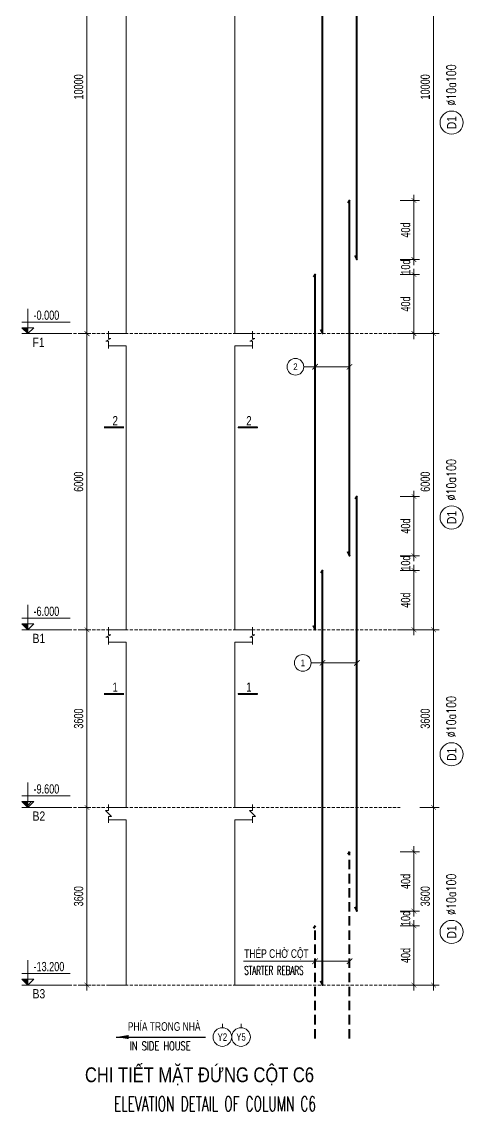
# Model space of a CAD drawing. Header units: millimetres. Extents: x 415878 to 795945, y 85573 to 378758.
# Drawn here: x 476186 to 485136, y 85573 to 107649 of the extents above; entities that cross this region are included whole.
import ezdxf
from ezdxf.enums import TextEntityAlignment as Align

# ---------------------------------------------------------------- set-up
doc = ezdxf.new("R2010")
doc.units = ezdxf.units.MM
for name, pattern in [('CENTER2', [1.125, 0.75, -0.125, 0.125, -0.125]), ('DASHED2', [9.524999999999999, 6.35, -3.175]), ('HIDDEN', [9.524999999999999, 6.35, -3.175])]:
    doc.linetypes.add(name, pattern=pattern)
doc.layers.get('0').update_dxf_attribs({"lineweight": 20})
doc.layers.get('Defpoints').update_dxf_attribs({"color": 151, "lineweight": 9})
for name, color, linetype, lineweight in [('NDC_S_ANNO', 7, 'Continuous', 20), ('NDC_S_AXIS', 5, 'CENTER2', 13), ('NDC_S_CONTINUOUS', 3, 'Continuous', 20), ('NDC_S_DIM', 1, 'Continuous', 15), ('NDC_S_ENG TEXT', 2, 'Continuous', 20), ('NDC_S_ENG TITLE', 3, 'Continuous', 20), ('NDC_S_HATCH MATERIAL', 8, 'Continuous', 13), ('NDC_S_LEADER', 1, 'Continuous', 15), ('NDC_S_LEVEL TEXT', 7, 'Continuous', 20), ('NDC_S_REBAR NO.', 7, 'Continuous', 20), ('NDC_S_REBAR NO. BOX', 1, 'Continuous', 9), ('NDC_S_STIRRUP', 4, 'Continuous', 40), ('NDC_S_SYMBOL', 1, 'Continuous', 15), ('NDC_S_TEXT SYMBOL', 7, 'Continuous', 20), ('NDC_S_VN TEXT', 7, 'Continuous', 20)]:
    doc.layers.add(name, color=color, linetype=linetype, lineweight=lineweight)
doc.styles.add('NDC_ANNO', font='', dxfattribs={"width": 0.8})
doc.styles.add('NDC_ARIAL', font='arial.ttf', dxfattribs={"width": 0.85})
doc.styles.add('NDC_DIM', font='', dxfattribs={"width": 0.75})
doc.styles.add('NDC_ROMANS', font='romans.shx', dxfattribs={"width": 0.7})
doc.styles.add('NDC_VIE TXT', font='arial.ttf', dxfattribs={"width": 0.8})
doc.styles.get('NDC_ANNO').set_extended_font_data('Dotum')
doc.styles.get('NDC_DIM').set_extended_font_data('Dotum')
doc.dimstyles.new('A2-NDC_1-25', dxfattribs={"dimscale": 25, "dimtxt": 2.2, "dimasz": 1, "dimexe": 1, "dimexo": 0, "dimgap": 1, "dimtad": 1, "dimdec": 0, "dimdsep": 46, "dimtxsty": 'NDC_ARIAL', "dimblk": 'DIMMARK', "dimcen": 49999.93899508043, "dimdle": 1.5, "dimclrd": 1, "dimclre": 1, "dimclrt": 3, "dimadec": 0, "dimazin": 0, "dimtfac": 1, "dimtdec": 0, "dimtix": 1, "dimtmove": 2, "dimatfit": 3, "dimfxl": 1, "dimarcsym": 0})
doc.dimstyles.new('NDC_dim_75', dxfattribs={"dimscale": 75, "dimtxt": 2.5, "dimasz": 1.5, "dimexe": 1.5, "dimexo": 2.5, "dimgap": 1, "dimtad": 1, "dimdec": 0, "dimzin": 0, "dimdsep": 46, "dimtxsty": 'NDC_DIM', "dimblk": 'DIMMARK', "dimcen": 0.09, "dimdle": 1.2, "dimclrd": 1, "dimclre": 1, "dimclrt": 3, "dimadec": 0, "dimazin": 0, "dimtfac": 1, "dimtdec": 0, "dimtix": 1, "dimtofl": 0, "dimtmove": 0, "dimatfit": 3, "dimfxl": 8, "dimfxlon": 1, "dimtolj": 1, "dimtzin": 0, "dimarcsym": 0})

# ---------------------------------------------------------------- blocks, each defined once
blk = doc.blocks.new('*U25')
at = {"layer": 'NDC_S_ANNO', "color": 0, "linetype": 'ByBlock', "lineweight": -2}
blk.add_line((-4.357142640116527, 0.002997111644365447), (1.000000217026004, 0.002999782974066001), dxfattribs=at)
at = {"layer": 'NDC_S_ANNO', "ltscale": 0.005, "const_width": 0.5}
blk.add_lwpolyline([(1.000000217026004, 0.002999782974066001), (-4.357142640116527, 0.002997111644365447)], dxfattribs=at)
at = {"layer": 'NDC_S_TEXT SYMBOL', "linetype": 'ByBlock', "lineweight": -2, "style": 'NDC_ANNO', "width": 0.8}
blk.add_attdef('DETAIL', text='', height=2.5, dxfattribs=at).set_placement((-0.635006858396082, 1.824862175366434), align=Align.MIDDLE_RIGHT)
blk = doc.blocks.new('*U26')
at = {"layer": 'NDC_S_ANNO', "color": 0, "linetype": 'ByBlock', "lineweight": -2}
blk.add_line((1.000000217026004, 0.002997111644368654), (-4.357142640116527, 0.002999782974062794), dxfattribs=at)
at = {"layer": 'NDC_S_ANNO', "ltscale": 0.005, "const_width": 0.5}
blk.add_lwpolyline([(1.000000217026004, 0.002999782974066001), (-4.357142640116527, 0.002997111644365447)], dxfattribs=at)
at = {"layer": 'NDC_S_TEXT SYMBOL', "linetype": 'ByBlock', "lineweight": -2, "style": 'NDC_ANNO', "width": 0.8}
blk.add_attdef('DETAIL', text='', height=2.5, dxfattribs=at).set_placement((-0.635006858396082, 1.824862175366434), align=Align.MIDDLE_RIGHT)
blk = doc.blocks.new('DIMMARK')
at = {"layer": 'NDC_S_DIM', "color": 1}
blk.add_line((-1.5, 0), (1, 0), dxfattribs=at)
at = {"layer": 'NDC_S_DIM', "color": 2, "const_width": 0.1}
blk.add_lwpolyline([(-0.4242640687119285, -0.4242640687119285), (0.4242640687119285, 0.4242640687119285)], dxfattribs=at)
blk = doc.blocks.new('*D662')
at = {"layer": 'Defpoints', "color": 0, "transparency": 16777216}
for p in [(477507.7895049948, 91729.3984995191), (477726.3942540941, 91729.3984995191), (477780.6912008106, 88129.39849951907)]:
    blk.add_point(p, dxfattribs=at)
at = {"layer": 'NDC_S_HATCH MATERIAL', "color": 1, "lineweight": -2, "transparency": 16777216}
for p, q in [((477538.8942540941, 91729.3984995191), (477395.2895049948, 91729.3984995191)), ((477507.7895049948, 88241.89849951907), (477507.7895049948, 91616.8984995191)), ((477593.1912008106, 88129.39849951907), (477395.2895049948, 88129.39849951907))]:
    blk.add_line(p, q, dxfattribs=at)
at = {"layer": 'NDC_S_HATCH MATERIAL', "color": 1, "lineweight": -2, "transparency": 16777216, "xscale": 112.5, "yscale": 112.5, "zscale": 112.5}
for p, rotation in [((477507.7895049948, 91729.3984995191), 90), ((477507.7895049948, 88129.39849951907), 270)]:
    blk.add_blockref('DIMMARK', p, dxfattribs=dict(at, rotation=rotation))
at = {"layer": 'NDC_S_HATCH MATERIAL', "color": 3, "transparency": 16777216, "insert": (477339.0395049948, 89929.39849951916), "char_height": 187.5, "attachment_point": 5, "rotation": 90, "style": 'NDC_DIM'}
blk.add_mtext('\\A1;3600', dxfattribs=at)
blk = doc.blocks.new('*D663')
at = {"layer": 'Defpoints', "color": 0, "transparency": 16777216}
for p in [(477507.789504995, 95329.39849951907), (477726.3942540941, 95329.39849951907), (477726.3942540941, 91729.3984995191)]:
    blk.add_point(p, dxfattribs=at)
at = {"layer": 'NDC_S_HATCH MATERIAL', "color": 1, "lineweight": -2, "transparency": 16777216}
for p, q in [((477538.8942540941, 95329.39849951907), (477395.289504995, 95329.39849951907)), ((477507.789504995, 91841.8984995191), (477507.789504995, 95216.89849951907)), ((477538.8942540941, 91729.3984995191), (477395.289504995, 91729.3984995191))]:
    blk.add_line(p, q, dxfattribs=at)
at = {"layer": 'NDC_S_HATCH MATERIAL', "color": 1, "lineweight": -2, "transparency": 16777216, "xscale": 112.5, "yscale": 112.5, "zscale": 112.5}
for p, rotation in [((477507.789504995, 95329.39849951907), 90), ((477507.789504995, 91729.3984995191), 270)]:
    blk.add_blockref('DIMMARK', p, dxfattribs=dict(at, rotation=rotation))
at = {"layer": 'NDC_S_HATCH MATERIAL', "color": 3, "transparency": 16777216, "insert": (477339.039504995, 93529.39849951916), "char_height": 187.5, "attachment_point": 5, "rotation": 90, "style": 'NDC_DIM'}
blk.add_mtext('\\A1;3600', dxfattribs=at)
blk = doc.blocks.new('*D664')
at = {"layer": 'Defpoints', "color": 0, "transparency": 16777216}
for p in [(477507.7895049953, 101329.3984995191), (477726.3942540941, 101329.3984995191), (477726.3942540941, 95329.39849951907)]:
    blk.add_point(p, dxfattribs=at)
at = {"layer": 'NDC_S_HATCH MATERIAL', "color": 1, "lineweight": -2, "transparency": 16777216}
for p, q in [((477538.8942540941, 101329.3984995191), (477395.2895049953, 101329.3984995191)), ((477507.7895049953, 95441.89849951907), (477507.7895049953, 101216.8984995191)), ((477538.8942540941, 95329.39849951907), (477395.2895049953, 95329.39849951907))]:
    blk.add_line(p, q, dxfattribs=at)
at = {"layer": 'NDC_S_HATCH MATERIAL', "color": 1, "lineweight": -2, "transparency": 16777216, "xscale": 112.5, "yscale": 112.5, "zscale": 112.5}
for p, rotation in [((477507.7895049953, 101329.3984995191), 90), ((477507.7895049953, 95329.39849951907), 270)]:
    blk.add_blockref('DIMMARK', p, dxfattribs=dict(at, rotation=rotation))
at = {"layer": 'NDC_S_HATCH MATERIAL', "color": 3, "transparency": 16777216, "insert": (477339.0395049953, 98329.39849951914), "char_height": 187.5, "attachment_point": 5, "rotation": 90, "style": 'NDC_DIM'}
blk.add_mtext('\\A1;6000', dxfattribs=at)
blk = doc.blocks.new('*D665')
at = {"layer": 'Defpoints', "color": 0, "transparency": 16777216}
for p in [(477507.7895049955, 111329.3984995192), (477726.3942540944, 111329.3984995192), (477726.3942540941, 101329.3984995191)]:
    blk.add_point(p, dxfattribs=at)
at = {"layer": 'NDC_S_HATCH MATERIAL', "color": 1, "lineweight": -2, "transparency": 16777216}
for p, q in [((477538.8942540944, 111329.3984995192), (477395.2895049955, 111329.3984995192)), ((477507.7895049955, 101441.8984995191), (477507.7895049955, 111216.8984995192)), ((477538.8942540941, 101329.3984995191), (477395.2895049955, 101329.3984995191))]:
    blk.add_line(p, q, dxfattribs=at)
at = {"layer": 'NDC_S_HATCH MATERIAL', "color": 1, "lineweight": -2, "transparency": 16777216, "xscale": 112.5, "yscale": 112.5, "zscale": 112.5}
for p, rotation in [((477507.7895049955, 111329.3984995192), 90), ((477507.7895049955, 101329.3984995191), 270)]:
    blk.add_blockref('DIMMARK', p, dxfattribs=dict(at, rotation=rotation))
at = {"layer": 'NDC_S_HATCH MATERIAL', "color": 3, "transparency": 16777216, "insert": (477339.0395049955, 106329.3984995192), "char_height": 187.5, "attachment_point": 5, "rotation": 90, "style": 'NDC_DIM'}
blk.add_mtext('\\A1;10000', dxfattribs=at)
blk = doc.blocks.new('*D701')
at = {"layer": 'Defpoints', "color": 0, "transparency": 16777216}
for p in [(480502.9054952622, 96529.3984995191), (484136.9681330824, 96529.3984995191), (480502.9054952622, 95329.39849951904)]:
    blk.add_point(p, dxfattribs=at)
at = {"layer": 'NDC_S_HATCH MATERIAL', "color": 1, "lineweight": -2, "transparency": 16777216}
for p, q in [((483855.7181330824, 96529.3984995191), (484249.4681330824, 96529.3984995191)), ((484136.9681330824, 95441.89849951904), (484136.9681330824, 96416.8984995191)), ((483855.7181330824, 95329.39849951904), (484249.4681330824, 95329.39849951904))]:
    blk.add_line(p, q, dxfattribs=at)
at = {"layer": 'NDC_S_HATCH MATERIAL', "color": 1, "lineweight": -2, "transparency": 16777216, "xscale": 112.5, "yscale": 112.5, "zscale": 112.5}
for p, rotation in [((484136.9681330824, 96529.3984995191), 90), ((484136.9681330824, 95329.39849951904), 270)]:
    blk.add_blockref('DIMMARK', p, dxfattribs=dict(at, rotation=rotation))
at = {"layer": 'NDC_S_HATCH MATERIAL', "color": 3, "transparency": 16777216, "insert": (483968.2181330824, 95929.39849951914), "char_height": 187.5, "attachment_point": 5, "rotation": 90, "style": 'NDC_DIM'}
blk.add_mtext('\\A1;\\A1;40d', dxfattribs=at)
blk = doc.blocks.new('*D702')
at = {"layer": 'Defpoints', "color": 0, "transparency": 16777216}
for p in [(480502.9054952622, 96829.3984995191), (484136.9681330826, 96829.3984995191), (480502.9054952622, 96529.3984995191)]:
    blk.add_point(p, dxfattribs=at)
at = {"layer": 'NDC_S_HATCH MATERIAL', "color": 1, "lineweight": -2, "transparency": 16777216}
for p, q in [((484136.9681330826, 96941.8984995191), (484136.9681330826, 97054.3984995191)), ((483855.7181330826, 96829.3984995191), (484249.4681330826, 96829.3984995191)), ((483855.7181330826, 96529.3984995191), (484249.4681330826, 96529.3984995191)), ((484136.9681330826, 96416.8984995191), (484136.9681330826, 96304.3984995191))]:
    blk.add_line(p, q, dxfattribs=at)
at = {"layer": 'NDC_S_HATCH MATERIAL', "color": 1, "lineweight": -2, "transparency": 16777216, "xscale": 112.5, "yscale": 112.5, "zscale": 112.5}
for p, rotation in [((484136.9681330826, 96829.3984995191), 270), ((484136.9681330826, 96529.3984995191), 90)]:
    blk.add_blockref('DIMMARK', p, dxfattribs=dict(at, rotation=rotation))
at = {"layer": 'NDC_S_HATCH MATERIAL', "color": 3, "transparency": 16777216, "insert": (483968.2181330826, 96679.39849951917), "char_height": 187.5, "attachment_point": 5, "rotation": 90, "style": 'NDC_DIM'}
blk.add_mtext('\\A1;\\A1;10d', dxfattribs=at)
blk = doc.blocks.new('*D703')
at = {"layer": 'Defpoints', "color": 0, "transparency": 16777216}
for p in [(480502.9054952622, 98029.3984995191), (484136.9681330828, 98029.3984995191), (480502.9054952622, 96829.3984995191)]:
    blk.add_point(p, dxfattribs=at)
at = {"layer": 'NDC_S_HATCH MATERIAL', "color": 1, "lineweight": -2, "transparency": 16777216}
for p, q in [((483855.7181330828, 98029.3984995191), (484249.4681330828, 98029.3984995191)), ((484136.9681330828, 96941.8984995191), (484136.9681330828, 97916.8984995191)), ((483855.7181330828, 96829.3984995191), (484249.4681330828, 96829.3984995191))]:
    blk.add_line(p, q, dxfattribs=at)
at = {"layer": 'NDC_S_HATCH MATERIAL', "color": 1, "lineweight": -2, "transparency": 16777216, "xscale": 112.5, "yscale": 112.5, "zscale": 112.5}
for p, rotation in [((484136.9681330828, 98029.3984995191), 90), ((484136.9681330828, 96829.3984995191), 270)]:
    blk.add_blockref('DIMMARK', p, dxfattribs=dict(at, rotation=rotation))
at = {"layer": 'NDC_S_HATCH MATERIAL', "color": 3, "transparency": 16777216, "insert": (483968.2181330828, 97429.39849951917), "char_height": 187.5, "attachment_point": 5, "rotation": 90, "style": 'NDC_DIM'}
blk.add_mtext('\\A1;\\A1;40d', dxfattribs=at)
blk = doc.blocks.new('*D704')
at = {"layer": 'Defpoints', "color": 0, "transparency": 16777216}
for p in [(480502.9054952622, 102529.3984995188), (484136.9681330833, 102529.3984995188), (480502.9054952622, 101329.3984995191)]:
    blk.add_point(p, dxfattribs=at)
at = {"layer": 'NDC_S_HATCH MATERIAL', "color": 1, "lineweight": -2, "transparency": 16777216}
for p, q in [((483855.7181330833, 102529.3984995188), (484249.4681330833, 102529.3984995188)), ((484136.9681330833, 101441.8984995191), (484136.9681330833, 102416.8984995188)), ((483855.7181330833, 101329.3984995191), (484249.4681330833, 101329.3984995191))]:
    blk.add_line(p, q, dxfattribs=at)
at = {"layer": 'NDC_S_HATCH MATERIAL', "color": 1, "lineweight": -2, "transparency": 16777216, "xscale": 112.5, "yscale": 112.5, "zscale": 112.5}
for p, rotation in [((484136.9681330833, 102529.3984995188), 90), ((484136.9681330833, 101329.3984995191), 270)]:
    blk.add_blockref('DIMMARK', p, dxfattribs=dict(at, rotation=rotation))
at = {"layer": 'NDC_S_HATCH MATERIAL', "color": 3, "transparency": 16777216, "insert": (483968.2181330833, 101929.398499519), "char_height": 187.5, "attachment_point": 5, "rotation": 90, "style": 'NDC_DIM'}
blk.add_mtext('\\A1;\\A1;40d', dxfattribs=at)
blk = doc.blocks.new('*D705')
at = {"layer": 'Defpoints', "color": 0, "transparency": 16777216}
for p in [(480502.9054952622, 102829.3984995188), (484136.9681330835, 102829.3984995188), (480502.9054952622, 102529.3984995188)]:
    blk.add_point(p, dxfattribs=at)
at = {"layer": 'NDC_S_HATCH MATERIAL', "color": 1, "lineweight": -2, "transparency": 16777216}
for p, q in [((484136.9681330835, 102941.8984995188), (484136.9681330835, 103054.3984995188)), ((483855.7181330835, 102829.3984995188), (484249.4681330835, 102829.3984995188)), ((483855.7181330835, 102529.3984995188), (484249.4681330835, 102529.3984995188)), ((484136.9681330835, 102416.8984995188), (484136.9681330835, 102304.3984995188))]:
    blk.add_line(p, q, dxfattribs=at)
at = {"layer": 'NDC_S_HATCH MATERIAL', "color": 1, "lineweight": -2, "transparency": 16777216, "xscale": 112.5, "yscale": 112.5, "zscale": 112.5}
for p, rotation in [((484136.9681330835, 102829.3984995188), 270), ((484136.9681330835, 102529.3984995188), 90)]:
    blk.add_blockref('DIMMARK', p, dxfattribs=dict(at, rotation=rotation))
at = {"layer": 'NDC_S_HATCH MATERIAL', "color": 3, "transparency": 16777216, "insert": (483968.2181330835, 102679.3984995189), "char_height": 187.5, "attachment_point": 5, "rotation": 90, "style": 'NDC_DIM'}
blk.add_mtext('\\A1;\\A1;10d', dxfattribs=at)
blk = doc.blocks.new('*D706')
at = {"layer": 'Defpoints', "color": 0, "transparency": 16777216}
for p in [(480502.9054952622, 104029.3984995188), (484136.9681330838, 104029.3984995188), (480502.9054952622, 102829.3984995188)]:
    blk.add_point(p, dxfattribs=at)
at = {"layer": 'NDC_S_HATCH MATERIAL', "color": 1, "lineweight": -2, "transparency": 16777216}
for p, q in [((483855.7181330838, 104029.3984995188), (484249.4681330838, 104029.3984995188)), ((484136.9681330838, 102941.8984995188), (484136.9681330838, 103916.8984995188)), ((483855.7181330838, 102829.3984995188), (484249.4681330838, 102829.3984995188))]:
    blk.add_line(p, q, dxfattribs=at)
at = {"layer": 'NDC_S_HATCH MATERIAL', "color": 1, "lineweight": -2, "transparency": 16777216, "xscale": 112.5, "yscale": 112.5, "zscale": 112.5}
for p, rotation in [((484136.9681330838, 104029.3984995188), 90), ((484136.9681330838, 102829.3984995188), 270)]:
    blk.add_blockref('DIMMARK', p, dxfattribs=dict(at, rotation=rotation))
at = {"layer": 'NDC_S_HATCH MATERIAL', "color": 3, "transparency": 16777216, "insert": (483968.2181330838, 103429.3984995189), "char_height": 187.5, "attachment_point": 5, "rotation": 90, "style": 'NDC_DIM'}
blk.add_mtext('\\A1;\\A1;40d', dxfattribs=at)
blk = doc.blocks.new('*D764')
at = {"layer": 'Defpoints', "color": 0, "transparency": 16777216}
for p in [(480502.9054952622, 89329.39849951907), (484136.9681330828, 89329.39849951907), (480502.9054952622, 88129.3984995191)]:
    blk.add_point(p, dxfattribs=at)
at = {"layer": 'NDC_S_VN TEXT', "color": 1, "lineweight": -2, "transparency": 16777216}
for p, q in [((483855.7181330828, 89329.39849951907), (484249.4681330828, 89329.39849951907)), ((484136.9681330828, 88241.8984995191), (484136.9681330828, 89216.89849951907)), ((483855.7181330828, 88129.3984995191), (484249.4681330828, 88129.3984995191))]:
    blk.add_line(p, q, dxfattribs=at)
at = {"layer": 'NDC_S_VN TEXT', "color": 1, "lineweight": -2, "transparency": 16777216, "xscale": 112.5, "yscale": 112.5, "zscale": 112.5}
for p, rotation in [((484136.9681330828, 89329.39849951907), 90), ((484136.9681330828, 88129.3984995191), 270)]:
    blk.add_blockref('DIMMARK', p, dxfattribs=dict(at, rotation=rotation))
at = {"layer": 'NDC_S_VN TEXT', "color": 3, "transparency": 16777216, "insert": (483968.2181330828, 88729.39849951916), "char_height": 187.5, "attachment_point": 5, "rotation": 90, "style": 'NDC_DIM'}
blk.add_mtext('\\A1;40d', dxfattribs=at)
blk = doc.blocks.new('*D765')
at = {"layer": 'Defpoints', "color": 0, "transparency": 16777216}
for p in [(480502.9054952622, 89629.39849951907), (484136.9681330831, 89629.39849951907), (480502.9054952622, 89329.39849951907)]:
    blk.add_point(p, dxfattribs=at)
at = {"layer": 'NDC_S_VN TEXT', "color": 1, "lineweight": -2, "transparency": 16777216}
for p, q in [((484136.9681330831, 89741.89849951907), (484136.9681330831, 89854.39849951907)), ((483855.7181330831, 89629.39849951907), (484249.4681330831, 89629.39849951907)), ((483855.7181330831, 89329.39849951907), (484249.4681330831, 89329.39849951907)), ((484136.9681330831, 89216.89849951907), (484136.9681330831, 89104.39849951907))]:
    blk.add_line(p, q, dxfattribs=at)
at = {"layer": 'NDC_S_VN TEXT', "color": 1, "lineweight": -2, "transparency": 16777216, "xscale": 112.5, "yscale": 112.5, "zscale": 112.5}
for p, rotation in [((484136.9681330831, 89629.39849951907), 270), ((484136.9681330831, 89329.39849951907), 90)]:
    blk.add_blockref('DIMMARK', p, dxfattribs=dict(at, rotation=rotation))
at = {"layer": 'NDC_S_VN TEXT', "color": 3, "transparency": 16777216, "insert": (483968.2181330831, 89479.39849951914), "char_height": 187.5, "attachment_point": 5, "rotation": 90, "style": 'NDC_DIM'}
blk.add_mtext('\\A1;10d', dxfattribs=at)
blk = doc.blocks.new('*D766')
at = {"layer": 'Defpoints', "color": 0, "transparency": 16777216}
for p in [(480502.9054952622, 90829.39849951904), (484136.9681330833, 90829.39849951904), (480502.9054952622, 89629.39849951907)]:
    blk.add_point(p, dxfattribs=at)
at = {"layer": 'NDC_S_VN TEXT', "color": 1, "lineweight": -2, "transparency": 16777216}
for p, q in [((483855.7181330833, 90829.39849951904), (484249.4681330833, 90829.39849951904)), ((484136.9681330833, 89741.89849951907), (484136.9681330833, 90716.89849951904)), ((483855.7181330833, 89629.39849951907), (484249.4681330833, 89629.39849951907))]:
    blk.add_line(p, q, dxfattribs=at)
at = {"layer": 'NDC_S_VN TEXT', "color": 1, "lineweight": -2, "transparency": 16777216, "xscale": 112.5, "yscale": 112.5, "zscale": 112.5}
for p, rotation in [((484136.9681330833, 90829.39849951904), 90), ((484136.9681330833, 89629.39849951907), 270)]:
    blk.add_blockref('DIMMARK', p, dxfattribs=dict(at, rotation=rotation))
at = {"layer": 'NDC_S_VN TEXT', "color": 3, "transparency": 16777216, "insert": (483968.2181330833, 90229.39849951913), "char_height": 187.5, "attachment_point": 5, "rotation": 90, "style": 'NDC_DIM'}
blk.add_mtext('\\A1;\\A1;40d', dxfattribs=at)
blk = doc.blocks.new('*D767')
at = {"layer": 'Defpoints', "color": 0, "transparency": 16777216}
for p in [(480502.9054952622, 91729.39849951907), (484535.3505426077, 91729.39849951907), (480502.9054952622, 88129.39849951904)]:
    blk.add_point(p, dxfattribs=at)
at = {"layer": 'NDC_S_VN TEXT', "color": 1, "lineweight": -2, "transparency": 16777216}
for p, q in [((484254.1005426077, 91729.39849951907), (484647.8505426077, 91729.39849951907)), ((484535.3505426077, 88241.89849951904), (484535.3505426077, 91616.89849951907)), ((484254.1005426077, 88129.39849951904), (484647.8505426077, 88129.39849951904))]:
    blk.add_line(p, q, dxfattribs=at)
at = {"layer": 'NDC_S_VN TEXT', "color": 1, "lineweight": -2, "transparency": 16777216, "xscale": 112.5, "yscale": 112.5, "zscale": 112.5}
for p, rotation in [((484535.3505426077, 91729.39849951907), 90), ((484535.3505426077, 88129.39849951904), 270)]:
    blk.add_blockref('DIMMARK', p, dxfattribs=dict(at, rotation=rotation))
at = {"layer": 'NDC_S_VN TEXT', "color": 3, "transparency": 16777216, "insert": (484366.6005426077, 89929.39849951913), "char_height": 187.5, "attachment_point": 5, "rotation": 90, "style": 'NDC_DIM'}
blk.add_mtext('\\A1;3600', dxfattribs=at)
blk = doc.blocks.new('*D768')
at = {"layer": 'Defpoints', "color": 0, "transparency": 16777216}
for p in [(480502.9054952622, 95329.39849951907), (484535.3505426079, 95329.39849951907), (480502.9054952622, 91729.39849951907)]:
    blk.add_point(p, dxfattribs=at)
at = {"layer": 'NDC_S_VN TEXT', "color": 1, "lineweight": -2, "transparency": 16777216}
for p, q in [((484254.1005426079, 95329.39849951907), (484647.8505426079, 95329.39849951907)), ((484535.3505426079, 91841.89849951907), (484535.3505426079, 95216.89849951907)), ((484254.1005426079, 91729.39849951907), (484647.8505426079, 91729.39849951907))]:
    blk.add_line(p, q, dxfattribs=at)
at = {"layer": 'NDC_S_VN TEXT', "color": 1, "lineweight": -2, "transparency": 16777216, "xscale": 112.5, "yscale": 112.5, "zscale": 112.5}
for p, rotation in [((484535.3505426079, 95329.39849951907), 90), ((484535.3505426079, 91729.39849951907), 270)]:
    blk.add_blockref('DIMMARK', p, dxfattribs=dict(at, rotation=rotation))
at = {"layer": 'NDC_S_VN TEXT', "color": 3, "transparency": 16777216, "insert": (484366.6005426079, 93529.39849951914), "char_height": 187.5, "attachment_point": 5, "rotation": 90, "style": 'NDC_DIM'}
blk.add_mtext('\\A1;3600', dxfattribs=at)
blk = doc.blocks.new('*D769')
at = {"layer": 'Defpoints', "color": 0, "transparency": 16777216}
for p in [(480502.9054952622, 101329.398499519), (484535.3505426081, 101329.398499519), (480502.9054952622, 95329.39849951907)]:
    blk.add_point(p, dxfattribs=at)
at = {"layer": 'NDC_S_VN TEXT', "color": 1, "lineweight": -2, "transparency": 16777216}
for p, q in [((484254.1005426081, 101329.398499519), (484647.8505426081, 101329.398499519)), ((484535.3505426081, 95441.89849951907), (484535.3505426081, 101216.898499519)), ((484254.1005426081, 95329.39849951907), (484647.8505426081, 95329.39849951907))]:
    blk.add_line(p, q, dxfattribs=at)
at = {"layer": 'NDC_S_VN TEXT', "color": 1, "lineweight": -2, "transparency": 16777216, "xscale": 112.5, "yscale": 112.5, "zscale": 112.5}
for p, rotation in [((484535.3505426081, 101329.398499519), 90), ((484535.3505426081, 95329.39849951907), 270)]:
    blk.add_blockref('DIMMARK', p, dxfattribs=dict(at, rotation=rotation))
at = {"layer": 'NDC_S_VN TEXT', "color": 3, "transparency": 16777216, "insert": (484366.6005426081, 98329.39849951913), "char_height": 187.5, "attachment_point": 5, "rotation": 90, "style": 'NDC_DIM'}
blk.add_mtext('\\A1;6000', dxfattribs=at)
blk = doc.blocks.new('*D770')
at = {"layer": 'Defpoints', "color": 0, "transparency": 16777216}
for p in [(480502.9054952622, 111329.3984995192), (484535.3505426083, 111329.3984995192), (480502.9054952622, 101329.398499519)]:
    blk.add_point(p, dxfattribs=at)
at = {"layer": 'NDC_S_VN TEXT', "color": 1, "lineweight": -2, "transparency": 16777216}
for p, q in [((484254.1005426083, 111329.3984995192), (484647.8505426083, 111329.3984995192)), ((484535.3505426083, 101441.898499519), (484535.3505426083, 111216.8984995192)), ((484254.1005426083, 101329.398499519), (484647.8505426083, 101329.398499519))]:
    blk.add_line(p, q, dxfattribs=at)
at = {"layer": 'NDC_S_VN TEXT', "color": 1, "lineweight": -2, "transparency": 16777216, "xscale": 112.5, "yscale": 112.5, "zscale": 112.5}
for p, rotation in [((484535.3505426083, 111329.3984995192), 90), ((484535.3505426083, 101329.398499519), 270)]:
    blk.add_blockref('DIMMARK', p, dxfattribs=dict(at, rotation=rotation))
at = {"layer": 'NDC_S_VN TEXT', "color": 3, "transparency": 16777216, "insert": (484366.6005426083, 106329.3984995192), "char_height": 187.5, "attachment_point": 5, "rotation": 90, "style": 'NDC_DIM'}
blk.add_mtext('\\A1;10000', dxfattribs=at)
blk = doc.blocks.new('CD')
at = {"layer": 'NDC_S_ANNO'}
blk.add_hatch(color=3, dxfattribs=at).paths.add_polyline_path([(5.820766091346741e-10, 159.6954857552046), (-161.2010908627417, 159.6954857552046), (5.820766091346741e-10, -5.529727786779404e-10)])
at = {"layer": 'NDC_S_ANNO', "ltscale": 50}
h = blk.add_hatch(dxfattribs=at)
h.set_pattern_fill('ANSI31', color=256, scale=140.6250541793833, style=0)
h.set_pattern_definition([(45, (5.820766091346741e-10, 0), (-315.7122508925224, 315.7122508925224), [])])
h.paths.add_polyline_path([(5.820766091346741e-10, 159.6954857552046), (5.820766091346741e-10, -5.529727786779404e-10), (161.2010908930097, 159.6954857552046)])
for p, q in [((-159.2704896852956, 314.0833880473947), (1146.947077315999, 314.0833880473947)), ((1156.125648126763, 0), (-163.8695725132129, 0))]:
    blk.add_line(p, q, dxfattribs=at)
for points in [[(5.820766091346741e-10, 669.4950748638657), (5.820766091346741e-10, -5.529727786779404e-10)], [(5.820766091346741e-10, -5.529727786779404e-10), (-161.2010908627417, 159.6954857552046), (5.820766091346741e-10, 159.6954857552046)], [(5.820766091346741e-10, -5.529727786779404e-10), (161.2010908930097, 159.6954857552046), (5.820766091346741e-10, 159.6954857552046)]]:
    blk.add_lwpolyline(points, dxfattribs=at)
at = {"layer": 'NDC_S_TEXT SYMBOL', "color": 3, "style": 'NDC_DIM', "width": 0.7}
blk.add_attdef('COT', (153.9534816145897, 374.6377722059842), '', height=250, dxfattribs=at)
blk = doc.blocks.new('*U23')
at = {"layer": 'NDC_S_DIM'}
blk.add_circle((0, 0), 5, dxfattribs=at)
at = {"layer": 'NDC_S_SYMBOL'}
blk.add_line((0, 5), (0, 7), dxfattribs=at)
at = {"layer": 'NDC_S_TEXT SYMBOL', "color": 7, "style": 'NDC_ANNO', "width": 0.8}
blk.add_attdef('GRID', text='', height=4, dxfattribs=at).set_placement((0, 0), align=Align.MIDDLE)
blk = doc.blocks.new('MATDUNGCOTC5')
at = {"layer": 'NDC_S_CONTINUOUS'}
for points in [[(477942.9054952622, 101329.3984995191), (478302.9054952622, 101329.3984995191), (478302.9054952622, 111079.3984995191), (477942.9054952622, 111079.3984995191)], [(480862.9054952622, 101329.3984995191), (480502.9054952622, 101329.3984995191), (480502.9054952622, 111079.3984995191), (480862.9054952622, 111079.3984995191)], [(477942.9054952622, 95329.39849951907), (478302.9054952622, 95329.39849951907), (478302.9054952622, 101079.3984995191), (477942.9054952622, 101079.3984995191)], [(480862.9054952622, 95329.39849951907), (480502.9054952622, 95329.39849951907), (480502.9054952622, 101079.3984995191), (480862.9054952622, 101079.3984995191)], [(477942.9054952622, 91729.39849951907), (478302.9054952622, 91729.39849951907), (478302.9054952622, 95079.39849951907), (477942.9054952622, 95079.39849951907)], [(480862.9054952622, 91729.39849951907), (480502.9054952622, 91729.39849951907), (480502.9054952622, 95079.39849951907), (480862.9054952622, 95079.39849951907)], [(477942.9054952622, 88129.39849951907), (478302.9054952622, 88129.39849951907), (478302.9054952622, 91479.39849951907), (477942.9054952622, 91479.39849951907)], [(480862.9054952622, 88129.39849951907), (480502.9054952622, 88129.39849951907), (480502.9054952622, 91479.39849951907), (480862.9054952622, 91479.39849951907)]]:
    blk.add_lwpolyline(points, dxfattribs=at)
at = {"layer": 'NDC_S_DIM', "ltscale": 40}
for points in [[(477942.9054952622, 101029.3984995191), (477942.9054952622, 101179.3984995191), (477892.9054952622, 101179.3984995191), (477992.9054952622, 101229.3984995191), (477942.9054952622, 101229.3984995191), (477942.9054952622, 101379.3984995191)], [(480862.9054952622, 101029.3984995191), (480862.9054952622, 101179.3984995191), (480812.9054952622, 101179.3984995191), (480912.9054952622, 101229.3984995191), (480862.9054952622, 101229.3984995191), (480862.9054952622, 101379.3984995191)], [(477942.9054952622, 95029.39849951907), (477942.9054952622, 95179.39849951907), (477892.9054952622, 95179.39849951907), (477992.9054952622, 95229.39849951907), (477942.9054952622, 95229.39849951907), (477942.9054952622, 95379.39849951907)], [(480862.9054952622, 95029.39849951907), (480862.9054952622, 95179.39849951907), (480812.9054952622, 95179.39849951907), (480912.9054952622, 95229.39849951907), (480862.9054952622, 95229.39849951907), (480862.9054952622, 95379.39849951907)]]:
    blk.add_lwpolyline(points, dxfattribs=at)
at = {"layer": 'NDC_S_DIM'}
for points in [[(477942.9054952622, 91419.39849951907), (477942.9054952622, 91548.10620818145), (478002.9054952622, 91548.10620818145), (477882.9054952622, 91668.10620818145), (477942.9054952622, 91668.10620818145), (477942.9054952622, 91789.39849951907)], [(480862.9054952622, 91419.39849951907), (480862.9054952622, 91548.10620818145), (480922.9054952622, 91548.10620818145), (480802.9054952622, 91668.10620818145), (480862.9054952622, 91668.10620818145), (480862.9054952622, 91789.39849951907)]]:
    blk.add_lwpolyline(points, dxfattribs=at)
at = {"layer": 'NDC_S_HATCH MATERIAL', "linetype": 'DASHED2', "ltscale": 10}
for p, q in [((476186.2351382691, 101329.3984995191), (483855.7181330998, 101329.3984995191)), ((476186.2351382691, 95329.39849951907), (483855.7181330998, 95329.39849951907)), ((476186.2351382691, 91729.39849951907), (483855.7181330998, 91729.39849951907)), ((476186.2351382691, 88129.39849951907), (483855.7181330998, 88129.39849951907))]:
    blk.add_line(p, q, dxfattribs=at)
at = {"layer": 'NDC_S_LEADER', "ltscale": 0.005}
for centre in [(481733.6074731986, 100658.3267508285), (481883.6074731986, 94658.32675082877)]:
    blk.add_circle(centre, 168.749999999483, dxfattribs=at)
at = {"layer": 'NDC_S_REBAR NO. BOX'}
for centre in [(484901.0757702903, 105605.5763106491), (484901.0757702903, 97605.57631064908), (484901.0757702906, 92805.5763106491), (484901.0757702903, 89205.57631064908)]:
    blk.add_circle(centre, 234.8327636705481, dxfattribs=at)
at = {"layer": 'NDC_S_STIRRUP'}
for points in [[(482941.5425903278, 102912.8430402925), (482981.5425903278, 102829.3984995191), (482981.5425903283, 114021.3682989114), (482948.0067652017, 113966.5211277115)], [(482241.5425903278, 101412.8430402961), (482281.5425903278, 101329.3984995227), (482281.5425903282, 112521.3682989115), (482248.0067652017, 112466.5211277116)], [(482791.5425903264, 96912.84304028904), (482831.5425903264, 96829.39849951564), (482831.5425903265, 104029.3984995189), (482798.0067651999, 103974.551328319)], [(482091.5425903264, 95412.84304029265), (482131.5425903264, 95329.39849951924), (482131.5425903264, 102529.398499519), (482098.0067651999, 102474.5513283191)], [(482941.5425903263, 89712.84304029247), (482981.5425903263, 89629.39849951907), (482981.5425903265, 98029.39849951913), (482948.0067651999, 97974.55132831927)], [(482241.5425903263, 88212.84304029608), (482281.5425903263, 88129.39849952268), (482281.5425903264, 96529.39849951921), (482248.0067651999, 96474.55132831936)]]:
    blk.add_lwpolyline(points, dxfattribs=at)
at = {"layer": 'NDC_S_STIRRUP', "linetype": 'HIDDEN', "ltscale": 30}
for points in [[(482831.5425903263, 87047.3410220186), (482831.5425903263, 90829.39849951904), (482798.0067651998, 90774.55132831918)], [(482131.5425903263, 87047.3410220186), (482131.5425903263, 89329.39849951907), (482098.0067651998, 89274.55132831921)]]:
    blk.add_lwpolyline(points, dxfattribs=at)
at = {"layer": 'NDC_S_DIM'}
ref = blk.add_blockref('CD', (476309.137317654, 101329.3984995191), dxfattribs=dict(at, xscale=0.75, yscale=0.75, zscale=0.75))
ref.add_attrib('COT', '-0.000', (476424.602428865, 101610.3768286736), dxfattribs={"layer": '0', "color": 6, "height": 187.5, "style": 'NDC_DIM', "width": 0.75})
at = {"layer": 'NDC_S_DIM', "color": 2, "xscale": 75, "yscale": 75, "zscale": 75}
for name, p, values in [('*U25', (478182.9054854961, 99429.26350928529), {'DETAIL': '2'}), ('*U26', (480893.9769140675, 99429.26362949508), {'DETAIL': '2'}), ('*U25', (478182.9054854961, 94029.26350928529), {'DETAIL': '1'}), ('*U26', (480893.9769140675, 94029.26362949508), {'DETAIL': '1'})]:
    blk.add_blockref(name, p, dxfattribs=at).add_auto_attribs(values)
at = {"layer": 'NDC_S_DIM'}
ref = blk.add_blockref('CD', (476309.137317654, 95329.39849951907), dxfattribs=dict(at, xscale=0.75, yscale=0.75, zscale=0.75))
ref.add_attrib('COT', '-6.000', (476424.602428865, 95610.37682867356), dxfattribs={"layer": '0', "color": 3, "height": 187.5, "style": 'NDC_DIM', "width": 0.75})
ref = blk.add_blockref('CD', (476309.137317654, 91729.39849951907), dxfattribs=dict(at, xscale=0.75, yscale=0.75, zscale=0.75))
ref.add_attrib('COT', '-9.600', (476424.602428865, 92010.37682867356), dxfattribs={"layer": '0', "color": 3, "height": 187.5, "style": 'NDC_DIM', "width": 0.75})
ref = blk.add_blockref('CD', (476309.137317654, 88129.39849951907), dxfattribs=dict(at, xscale=0.75, yscale=0.75, zscale=0.75))
ref.add_attrib('COT', '-13.200', (476424.602428865, 88410.37682867356), dxfattribs={"layer": '0', "color": 3, "height": 187.5, "style": 'NDC_DIM', "width": 0.75})
at = {"layer": 'NDC_S_ENG TEXT', "ltscale": 0.8, "insert": (480696.5685227326, 88515.29687718872), "char_height": 175, "attachment_point": 1, "line_spacing_factor": 0.5, "style": 'NDC_ROMANS'}
blk.add_mtext_dynamic_manual_height_columns('{\\W0.6;STARTER REBARS}', width=8644.55153340146, gutter_width=12.96296296296296, heights=[0], dxfattribs=at)
at = {"layer": 'NDC_S_ENG TITLE', "ltscale": 3, "style": 'NDC_ROMANS', "width": 0.75}
for p in [(484986.1539755716, 105949.8512732834), (484986.1539755716, 97949.8512732833), (484986.1539755719, 93149.85127328333), (484986.1539755716, 89549.8512732833)]:
    blk.add_text('%%C10a100', height=187.5, rotation=90, dxfattribs=at).set_placement(p)
at = {"layer": 'NDC_S_REBAR NO.', "style": 'NDC_ARIAL', "width": 0.8}
for p in [(484901.0757702903, 105605.5763106491), (484901.0757702903, 97605.57631064908), (484901.0757702906, 92805.5763106491), (484901.0757702903, 89205.57631064908)]:
    blk.add_text('D1', height=187.5, rotation=90, dxfattribs=at).set_placement(p, align=Align.MIDDLE_CENTER)
at = {"layer": 'NDC_S_VN TEXT', "style": 'NDC_VIE TXT', "width": 0.8}
for s, p in [('F1', (476405.0280638753, 101153.5424893422)), ('B1', (476405.02697723, 95153.54248934214)), ('B2', (476405.02697723, 91553.54248934214)), ('B3', (476405.02697723, 87953.54248934214))]:
    blk.add_text(s, height=187.5, dxfattribs=at).set_placement(p, align=Align.MIDDLE_LEFT)
at = {"layer": 'NDC_S_VN TEXT', "style": 'NDC_ARIAL', "width": 0.85}
for s, p in [('2', (481733.6074731986, 100658.3267508285)), ('1', (481883.6074731986, 94658.32675082877))]:
    blk.add_text(s, height=134.9999999995864, dxfattribs=at).set_placement(p, align=Align.MIDDLE_CENTER)
at = {"layer": 'NDC_S_VN TEXT', "style": 'NDC_ARIAL', "width": 0.7}
blk.add_text('THÉP CHỜ CỘT', height=175, dxfattribs=at).set_placement((480696.2495603626, 88680.58806249005))
at = {"layer": 'NDC_S_HATCH MATERIAL'}
for base, p1, p2, picture, middle in [((477507.7895049955, 111329.3984995192), (477726.3942540941, 101329.3984995191), (477726.3942540944, 111329.3984995192), '*D665', (477339.0395049955, 106329.3984995192)), ((477507.7895049953, 101329.3984995191), (477726.3942540941, 95329.39849951907), (477726.3942540941, 101329.3984995191), '*D664', (477339.0395049953, 98329.39849951914)), ((477507.789504995, 95329.39849951907), (477726.3942540941, 91729.3984995191), (477726.3942540941, 95329.39849951907), '*D663', (477339.039504995, 93529.39849951916)), ((477507.7895049948, 91729.3984995191), (477780.6912008106, 88129.39849951907), (477726.3942540941, 91729.3984995191), '*D662', (477339.0395049948, 89929.39849951916))]:
    dim = blk.add_linear_dim(base=base, p1=p1, p2=p2, angle=90, dimstyle='NDC_dim_75', override={"dimtmove": 1}, dxfattribs=at)
    dim.commit()
    dim.dimension.update_dxf_attribs({"geometry": picture, "text_midpoint": middle})
for base, p1, p2, text, picture, middle in [((484136.9681330838, 104029.3984995188), (480502.9054952622, 102829.3984995188), (480502.9054952622, 104029.3984995188), '\\A1;40d', '*D706', (483968.2181330838, 103429.3984995189)), ((484136.9681330835, 102829.3984995188), (480502.9054952622, 102529.3984995188), (480502.9054952622, 102829.3984995188), '\\A1;10d', '*D705', (483968.2181330835, 102679.3984995189)), ((484136.9681330833, 102529.3984995188), (480502.9054952622, 101329.3984995191), (480502.9054952622, 102529.3984995188), '\\A1;40d', '*D704', (483968.2181330833, 101929.398499519)), ((484136.9681330828, 98029.3984995191), (480502.9054952622, 96829.3984995191), (480502.9054952622, 98029.3984995191), '\\A1;40d', '*D703', (483968.2181330828, 97429.39849951917)), ((484136.9681330826, 96829.3984995191), (480502.9054952622, 96529.3984995191), (480502.9054952622, 96829.3984995191), '\\A1;10d', '*D702', (483968.2181330826, 96679.39849951917)), ((484136.9681330824, 96529.3984995191), (480502.9054952622, 95329.39849951904), (480502.9054952622, 96529.3984995191), '\\A1;40d', '*D701', (483968.2181330824, 95929.39849951914))]:
    dim = blk.add_linear_dim(base=base, p1=p1, p2=p2, angle=90, text=text, dimstyle='NDC_dim_75', override={"dimtmove": 1, "dimfxl": 3.75}, dxfattribs=at)
    dim.commit()
    dim.dimension.update_dxf_attribs({"geometry": picture, "text_midpoint": middle})
at = {"layer": 'NDC_S_VN TEXT'}
for base, p1, p2, override, picture, middle in [((484535.3505426083, 111329.3984995192), (480502.9054952622, 101329.398499519), (480502.9054952622, 111329.3984995192), {"dimtmove": 1, "dimfxl": 3.75}, '*D770', (484366.6005426083, 106329.3984995192)), ((484535.3505426081, 101329.398499519), (480502.9054952622, 95329.39849951907), (480502.9054952622, 101329.398499519), {"dimtmove": 1, "dimfxl": 3.75}, '*D769', (484366.6005426081, 98329.39849951913)), ((484535.3505426079, 95329.39849951907), (480502.9054952622, 91729.39849951907), (480502.9054952622, 95329.39849951907), {"dimtmove": 1, "dimfxl": 3.75}, '*D768', (484366.6005426079, 93529.39849951914)), ((484535.3505426077, 91729.39849951907), (480502.9054952622, 88129.39849951904), (480502.9054952622, 91729.39849951907), {"dimfxl": 3.75}, '*D767', (484366.6005426077, 89929.39849951913))]:
    dim = blk.add_linear_dim(base=base, p1=p1, p2=p2, angle=90, dimstyle='NDC_dim_75', override=override, dxfattribs=at)
    dim.commit()
    dim.dimension.update_dxf_attribs({"geometry": picture, "text_midpoint": middle})
for base, p1, p2, text, override, picture, middle in [((484136.9681330833, 90829.39849951904), (480502.9054952622, 89629.39849951907), (480502.9054952622, 90829.39849951904), '\\A1;40d', {"dimtmove": 1, "dimfxl": 3.75}, '*D766', (483968.2181330833, 90229.39849951913)), ((484136.9681330831, 89629.39849951907), (480502.9054952622, 89329.39849951907), (480502.9054952622, 89629.39849951907), '10d', {"dimtmove": 1, "dimfxl": 3.75}, '*D765', (483968.2181330831, 89479.39849951914)), ((484136.9681330828, 89329.39849951907), (480502.9054952622, 88129.3984995191), (480502.9054952622, 89329.39849951907), '40d', {"dimfxl": 3.75}, '*D764', (483968.2181330828, 88729.39849951916))]:
    dim = blk.add_linear_dim(base=base, p1=p1, p2=p2, angle=90, text=text, dimstyle='NDC_dim_75', override=override, dxfattribs=at)
    dim.commit()
    dim.dimension.update_dxf_attribs({"geometry": picture, "text_midpoint": middle})
at = {"layer": 'NDC_S_DIM'}
for points in [[(482831.5425903263, 88612.42545877286), (480684.2321353345, 88612.42545877286)], [(482131.5425903262, 88612.42545877286), (480684.2321353345, 88612.42545877286)]]:
    blk.add_leader(points, dimstyle='NDC_dim_75', override={"dimldrblk": 'ARCHTICK'}, dxfattribs=at)
at = {"layer": 'NDC_S_VN TEXT'}
for points in [[(482831.5425903263, 100658.3267508285), (481902.3574731981, 100658.3267508285)], [(482131.5425903264, 100658.3267508285), (481902.3574731981, 100658.3267508285)], [(482981.5425903263, 94658.32675082877), (482052.3574731981, 94658.32675082877)], [(482281.5425903264, 94658.32675082877), (482052.3574731981, 94658.32675082877)]]:
    blk.add_leader(points, dimstyle='NDC_dim_75', override={"dimtmove": 1, "dimldrblk": 'ARCHTICK', "dimfxl": 3.75}, dxfattribs=at)

msp = doc.modelspace()

# ---------------------------------------------------------------- block references
at = {"layer": 'NDC_S_AXIS', "xscale": 37.81748007968417, "yscale": 37.81748007968417, "zscale": 37.81748007968417}
for p, values in [((480252.9054952624, 87076.23169793613), {'GRID': 'Y2'}), ((480631.0802960592, 87076.23169793613), {'GRID': 'Y5'})]:
    msp.add_blockref('*U23', p, dxfattribs=at).add_auto_attribs(values)
at = {"layer": 'NDC_S_VN TEXT'}
msp.add_blockref('MATDUNGCOTC5', (0, 0), dxfattribs=at)

# ---------------------------------------------------------------- texts
at = {"layer": 'NDC_S_ENG TEXT', "ltscale": 0.8, "style": 'NDC_ROMANS', "width": 0.6}
msp.add_text('ELEVATION DETAIL OF COLUMN C6', height=300, dxfattribs=at).set_placement((482150.9408018182, 85573.43214852654), align=Align.RIGHT)
at = {"layer": 'NDC_S_ENG TEXT', "ltscale": 0.8, "insert": (478374.3956399809, 86983.94026092382), "char_height": 175, "attachment_point": 1, "line_spacing_factor": 0.5, "style": 'NDC_ROMANS'}
msp.add_mtext_dynamic_manual_height_columns('IN SIDE HOUSE', width=1522.928206611426, gutter_width=10, heights=[0], dxfattribs=at)
at = {"layer": 'NDC_S_LEVEL TEXT', "style": 'NDC_ARIAL', "width": 0.8}
msp.add_text('CHI TIẾT MẶT ĐỨNG CỘT C6', height=300, dxfattribs=at).set_placement((479789.406755238, 86324.09622101023, 3.9174666e-09), align=Align.MIDDLE)
at = {"layer": 'NDC_S_VN TEXT', "style": 'NDC_ARIAL', "width": 0.7}
msp.add_text('PHÍA TRONG NHÀ', height=175, dxfattribs=at).set_placement((478336.1094642421, 87202.41429587788, -4.1774397491e-06))

# ---------------------------------------------------------------- leaders
at = {"layer": 'NDC_S_HATCH MATERIAL'}
msp.add_leader([(478101.8143763089, 87076.23169793613), (479913.818094864, 87076.23169793613)], dimstyle='A2-NDC_1-25', override={"dimasz": 10, "dimtad": 0}, dxfattribs=at)

doc.saveas('drawing.dxf')
